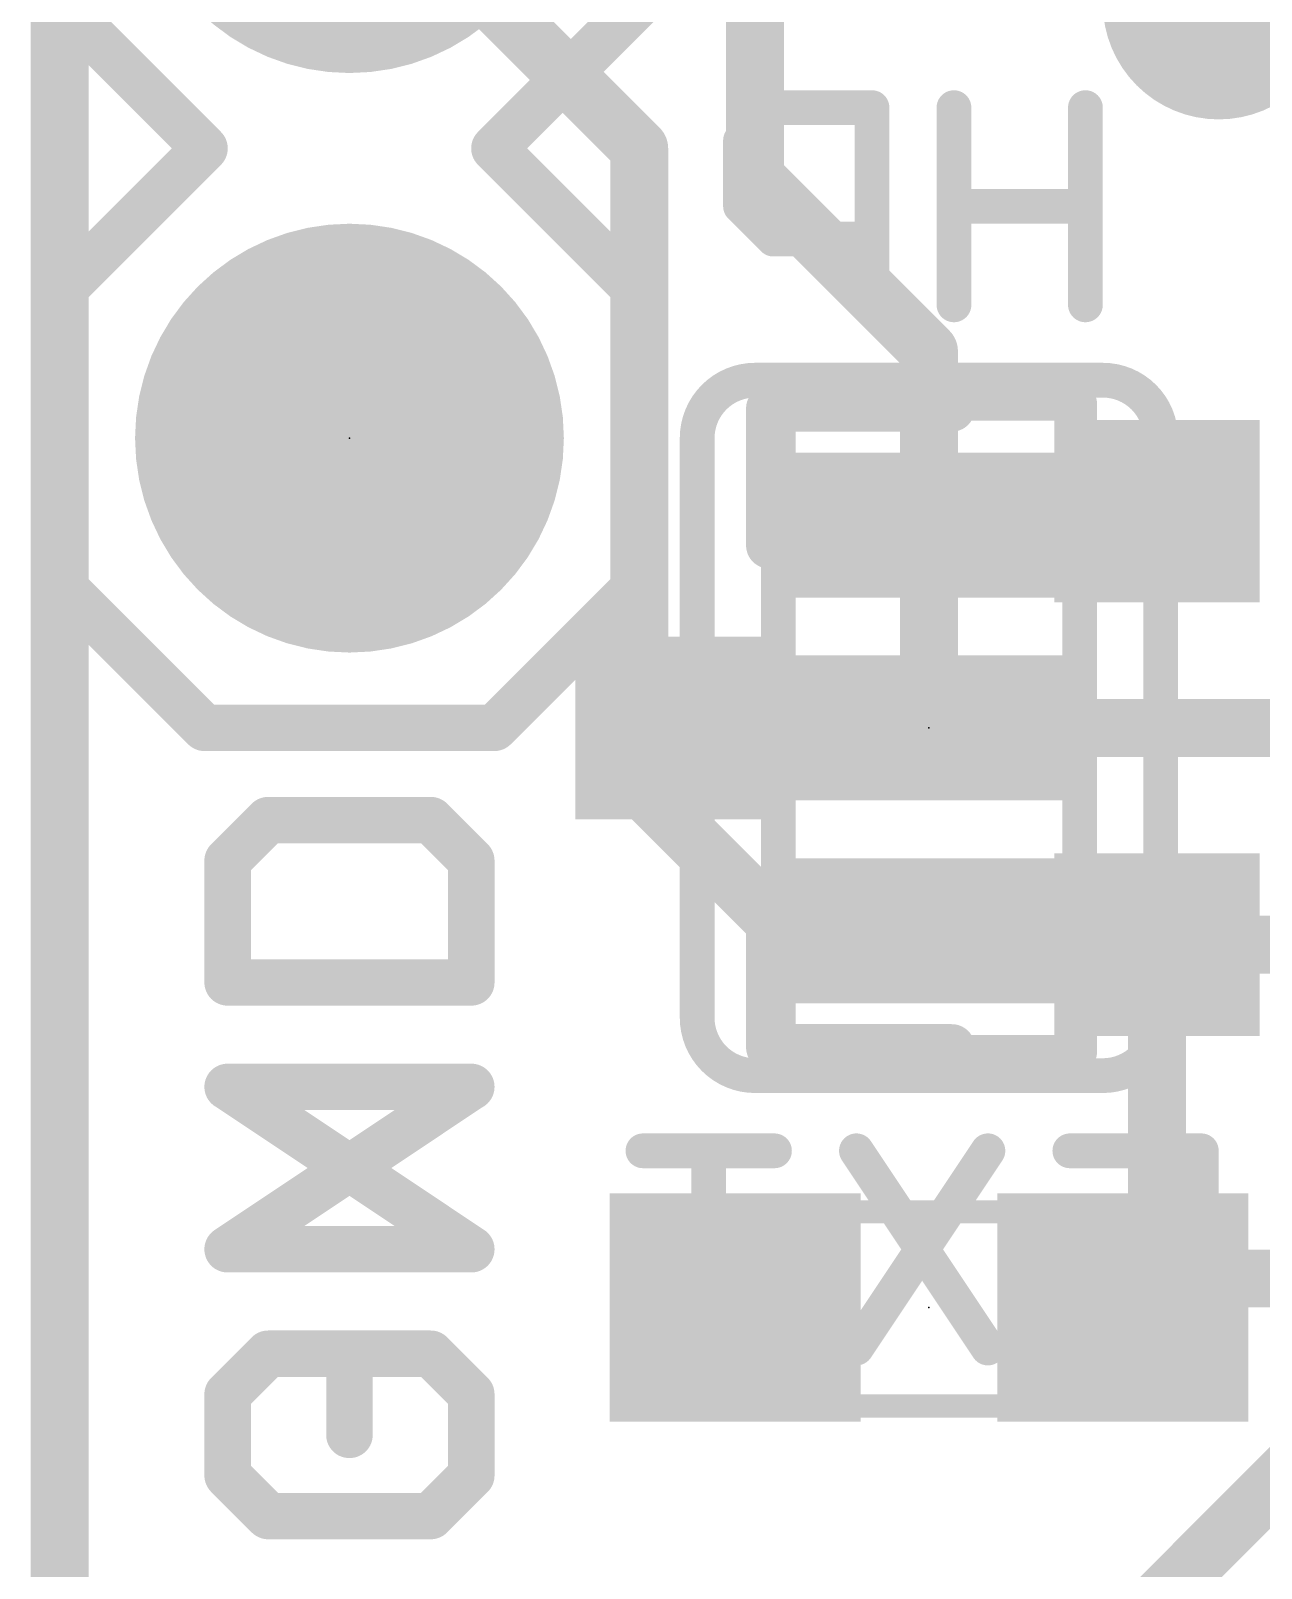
# Model space of a CAD drawing. Extents: x -90 to 26, y -1 to 33.
# Drawn here: x -0.13 to 5.27, y 6.48 to 13.22 of the extents above; entities that cross this region are included whole.
import ezdxf

# ---------------------------------------------------------------- set-up
doc = ezdxf.new("R2010")
doc.units = 0
for name, color, linetype in [('1', 12, 'CONTINUOUS'), ('16', 132, 'CONTINUOUS'), ('17', 110, 'CONTINUOUS'), ('18', 110, 'CONTINUOUS'), ('20', 53, 'CONTINUOUS'), ('21', 41, 'CONTINUOUS'), ('22', 40, 'CONTINUOUS'), ('23', 53, 'CONTINUOUS'), ('24', 53, 'CONTINUOUS'), ('51', 53, 'CONTINUOUS')]:
    doc.layers.add(name, color=color, linetype=linetype)

# ---------------------------------------------------------------- blocks, each defined once
blk = doc.blocks.new('RECT')
blk.add_solid([(-0.5, -0.5), (0.5, -0.5), (-0.5, 0.5), (0.5, 0.5)])
blk = doc.blocks.new('ROUNDP')
at = {"const_width": 0.5}
blk.add_lwpolyline([(0, -0.25, 1), (0, 0.25, 1), (0, -0.25)], format="xyb", dxfattribs=at)
blk = doc.blocks.new('ROUNDV')
at = {"const_width": 0.5}
blk.add_lwpolyline([(0, -0.25, 1), (0, 0.25, 1), (0, -0.25)], format="xyb", dxfattribs=at)

msp = doc.modelspace()

# ---------------------------------------------------------------- linework, layer by layer
at = {"layer": '1', "const_width": 0.254}
for points in [[(0, 30.48), (0, -1.27)], [(4.81, 9.21), (4.81, 7.77)], [(4.81, 9.21), (5.4, 9.21)], [(4.81, 7.77), (4.66, 7.62)], [(4.787, 7.747), (4.66, 7.62)], [(7.493, 7.747), (4.787, 7.747)]]:
    msp.add_lwpolyline(points, dxfattribs=at)
at = {"layer": '1', "const_width": 0.127}
for points in [[(4.8735, 9.21, 1), (4.7465, 9.21)], [(4.81, 9.2735, 1), (4.81, 9.1465)], [(4.8549, 7.7251, 1), (4.7651, 7.8149)], [(4.787, 7.8105, 1), (4.787, 7.6835)], [(4.8319, 7.7021, 1), (4.7421, 7.7919)], [(4.7465, 7.77, 1), (4.8735, 7.77)], [(4.6151, 7.6649, 1), (4.7049, 7.5751)], [(4.6151, 7.6649, 1), (4.7049, 7.5751)]]:
    msp.add_lwpolyline(points, format="xyb", dxfattribs=at)
at = {"layer": '16', "const_width": 0.254}
for points in [[(0, 30.48), (0, -1.27)], [(3.048, 12.573), (3.048, 28.829)], [(2.54, 12.7), (1.27, 13.97)], [(2.54, 9.906), (2.54, 12.7)], [(3.81, 11.811), (3.048, 12.573)], [(3.81, 11.049), (3.81, 11.811)], [(3.81, 11.303), (3.81, 10.033)], [(8.636, 10.16), (3.81, 5.334)], [(3.81, 10.16), (5.715, 10.16)], [(3.175, 9.271), (2.54, 9.906)], [(3.81, 9.271), (3.175, 9.271)]]:
    msp.add_lwpolyline(points, dxfattribs=at)
at = {"layer": '16', "const_width": 0.127}
for points in [[(2.6035, 12.7, 1), (2.4765, 12.7)], [(2.4951, 12.6551, 1), (2.5849, 12.7449)], [(3.0929, 12.6179, 1), (3.0031, 12.5281)], [(2.9845, 12.573, 1), (3.1115, 12.573)], [(3.8735, 11.811, 1), (3.7465, 11.811)], [(3.7651, 11.7661, 1), (3.8549, 11.8559)], [(3.8735, 11.303, 1), (3.7465, 11.303)], [(3.7465, 11.049, 1), (3.8735, 11.049)], [(3.81, 10.2235, 1), (3.81, 10.0965)], [(3.7465, 10.033, 1), (3.8735, 10.033)], [(2.5849, 9.9509, 1), (2.4951, 9.8611)], [(2.4765, 9.906, 1), (2.6035, 9.906)], [(3.175, 9.3345, 1), (3.175, 9.2075)], [(3.1301, 9.2261, 1), (3.2199, 9.3159)], [(3.81, 9.2075, 1), (3.81, 9.3345)]]:
    msp.add_lwpolyline(points, format="xyb", dxfattribs=at)
at = {"layer": '20', "const_width": 0.2032}
msp.add_lwpolyline([(0, -1.27), (0, 30.48)], dxfattribs=at)
at = {"layer": '21', "const_width": 0.2032}
for points in [[(0.635, 12.7), (0, 13.335)], [(2.54, 13.335), (1.905, 12.7)], [(0, 12.065), (0.635, 12.7)], [(1.905, 12.7), (2.54, 12.065)], [(0, 10.795), (0, 12.065)], [(2.54, 12.065), (2.54, 10.795)], [(3.11, 10.96), (3.11, 11.56)], [(3.11, 11.56), (3.91, 11.56)], [(0, 10.795), (0.635, 10.16)], [(1.905, 10.16), (2.54, 10.795)], [(0.635, 10.16), (1.905, 10.16)], [(0.9136, 9.7562), (0.7357, 9.5783)], [(1.6255, 9.7562), (0.9136, 9.7562)], [(1.8034, 9.5783), (1.6255, 9.7562)], [(0.7357, 9.5783), (0.7357, 9.0444)], [(1.8034, 9.0444), (1.8034, 9.5783)], [(3.11, 9.36), (3.11, 8.76)], [(0.7357, 9.0444), (1.8034, 9.0444)], [(3.11, 8.76), (3.91, 8.76)], [(0.7357, 7.875), (1.8034, 8.5868)], [(1.8034, 8.5868), (0.7357, 8.5868)], [(1.8034, 7.875), (0.7357, 7.875)], [(0.9136, 7.4174), (0.7357, 7.2395)], [(1.6255, 7.4174), (1.2695, 7.4174)], [(1.2695, 7.4174), (1.2695, 7.0615)], [(1.8034, 7.2395), (1.6255, 7.4174)], [(0.7357, 7.2395), (0.7357, 6.8836)], [(1.8034, 6.8836), (1.8034, 7.2395)], [(0.7357, 6.8836), (0.9136, 6.7056)], [(1.6255, 6.7056), (1.8034, 6.8836)], [(0.9136, 6.7056), (1.6255, 6.7056)]]:
    msp.add_lwpolyline(points, dxfattribs=at)
at = {"layer": '21', "const_width": 0.1016}
for points in [[(0.6709, 12.6641, 1), (0.5991, 12.7359)], [(0.5991, 12.6641, 1), (0.6709, 12.7359)], [(1.9409, 12.7359, 1), (1.8691, 12.6641)], [(1.8691, 12.7359, 1), (1.9409, 12.6641)], [(0.0508, 12.065, 1), (-0.0508, 12.065)], [(-0.0359, 12.1009, 1), (0.0359, 12.0291)], [(2.5908, 12.065, 1), (2.4892, 12.065)], [(2.5041, 12.0291, 1), (2.5759, 12.1009)], [(3.1608, 11.56, 1), (3.0592, 11.56)], [(3.11, 11.6108, 1), (3.11, 11.5092)], [(3.91, 11.5092, 1), (3.91, 11.6108)], [(3.0592, 10.96, 1), (3.1608, 10.96)], [(0.0359, 10.8309, 1), (-0.0359, 10.7591)], [(2.5759, 10.7591, 1), (2.5041, 10.8309)], [(-0.0508, 10.795, 1), (0.0508, 10.795)], [(2.4892, 10.795, 1), (2.5908, 10.795)], [(0.635, 10.2108, 1), (0.635, 10.1092)], [(0.5991, 10.1241, 1), (0.6709, 10.1959)], [(1.8691, 10.1959, 1), (1.9409, 10.1241)], [(1.905, 10.1092, 1), (1.905, 10.2108)], [(0.9136, 9.807, 1), (0.9136, 9.7054)], [(0.9496, 9.7203, 1), (0.8777, 9.7921)], [(1.6614, 9.7921, 1), (1.5895, 9.7203)], [(1.6255, 9.7054, 1), (1.6255, 9.807)], [(0.7865, 9.5783, 1), (0.6849, 9.5783)], [(0.6998, 9.6142, 1), (0.7716, 9.5423)], [(1.8542, 9.5783, 1), (1.7526, 9.5783)], [(1.7675, 9.5423, 1), (1.8393, 9.6142)], [(3.1608, 9.36, 1), (3.0592, 9.36)], [(0.7357, 9.0952, 1), (0.7357, 8.9936)], [(1.8034, 8.9936, 1), (1.8034, 9.0952)], [(0.6849, 9.0444, 1), (0.7865, 9.0444)], [(1.7526, 9.0444, 1), (1.8542, 9.0444)], [(3.11, 8.8108, 1), (3.11, 8.7092)], [(3.91, 8.7092, 1), (3.91, 8.8108)], [(3.0592, 8.76, 1), (3.1608, 8.76)], [(0.7357, 8.6376, 1), (0.7357, 8.536)], [(1.8316, 8.5445, 1), (1.7752, 8.6291)], [(1.8034, 8.536, 1), (1.8034, 8.6376)], [(0.7357, 7.9258, 1), (0.7357, 7.8242)], [(0.7075, 7.9173, 1), (0.7639, 7.8327)], [(1.8034, 7.8242, 1), (1.8034, 7.9258)], [(0.9496, 7.3815, 1), (0.8777, 7.4533)], [(1.2695, 7.4682, 1), (1.2695, 7.3666)], [(1.3203, 7.4174, 1), (1.2187, 7.4174)], [(1.6614, 7.4533, 1), (1.5895, 7.3815)], [(1.6255, 7.3666, 1), (1.6255, 7.4682)], [(0.7865, 7.2395, 1), (0.6849, 7.2395)], [(0.6998, 7.2754, 1), (0.7716, 7.2035)], [(1.8542, 7.2395, 1), (1.7526, 7.2395)], [(1.7675, 7.2035, 1), (1.8393, 7.2754)], [(1.2187, 7.0615, 1), (1.3203, 7.0615)], [(0.7716, 6.9195, 1), (0.6998, 6.8476)], [(1.8393, 6.8476, 1), (1.7675, 6.9195)], [(0.6849, 6.8836, 1), (0.7865, 6.8836)], [(1.7526, 6.8836, 1), (1.8542, 6.8836)], [(0.9136, 6.7564, 1), (0.9136, 6.6548)], [(1.6255, 6.6548, 1), (1.6255, 6.7564)], [(0.8777, 6.6697, 1), (0.9496, 6.7415)], [(1.5895, 6.7415, 1), (1.6614, 6.6697)]]:
    msp.add_lwpolyline(points, format="xyb", dxfattribs=at)
at = {"layer": '22'}
for points, const_width in [([(3.1281, 12.8785), (2.9841, 12.7345)], 0.1524), ([(3.5603, 12.8785), (3.1281, 12.8785)], 0.1524), ([(3.5603, 12.0142), (3.5603, 12.8785)], 0.1524), ([(3.9196, 12.8785), (3.9196, 12.0142)], 0.1524), ([(4.4958, 12.0142), (4.4958, 12.8785)], 0.1524), ([(2.9841, 12.7345), (2.9841, 12.4464)], 0.1524), ([(2.9841, 12.4464), (3.1281, 12.3023)], 0.1524), ([(4.4958, 12.4464), (3.9196, 12.4464)], 0.1524), ([(3.1281, 12.3023), (3.5603, 12.3023)], 0.1524), ([(4.572, 11.684), (3.048, 11.684)], 0.1524), ([(2.794, 11.43), (2.794, 8.89)], 0.1524), ([(4.826, 8.89), (4.826, 11.43)], 0.1524), ([(0.7366, 9.5783), (0.9146, 9.7562)], 0.2032), ([(0.9146, 9.7562), (1.6264, 9.7562)], 0.2032), ([(1.6264, 9.7562), (1.8043, 9.5783)], 0.2032), ([(0.7366, 9.0444), (0.7366, 9.5783)], 0.2032), ([(1.8043, 9.5783), (1.8043, 9.0444)], 0.2032), ([(1.8043, 9.0444), (0.7366, 9.0444)], 0.2032), ([(4.572, 8.636), (3.048, 8.636)], 0.1524), ([(1.8043, 7.875), (0.7366, 8.5868)], 0.2032), ([(0.7366, 8.5868), (1.8043, 8.5868)], 0.2032), ([(3.1328, 8.3065), (2.5565, 8.3065)], 0.1524), ([(2.8447, 7.4422), (2.8447, 8.3065)], 0.1524), ([(4.0683, 8.3065), (3.4921, 7.4422)], 0.1524), ([(3.4921, 8.3065), (4.0683, 7.4422)], 0.1524), ([(4.4276, 8.3065), (5.0038, 8.3065)], 0.1524), ([(5.0038, 8.3065), (5.0038, 7.4422)], 0.1524), ([(0.7366, 7.875), (1.8043, 7.875)], 0.2032), ([(5.0038, 7.8744), (4.7157, 7.8744)], 0.1524), ([(0.7366, 7.2395), (0.9146, 7.4174)], 0.2032), ([(0.9146, 7.4174), (1.2705, 7.4174)], 0.2032), ([(1.2705, 7.4174), (1.2705, 7.0615)], 0.2032), ([(1.6264, 7.4174), (1.8043, 7.2395)], 0.2032), ([(5.0038, 7.4422), (4.4276, 7.4422)], 0.1524), ([(0.7366, 6.8836), (0.7366, 7.2395)], 0.2032), ([(1.8043, 7.2395), (1.8043, 6.8836)], 0.2032), ([(0.9146, 6.7056), (0.7366, 6.8836)], 0.2032), ([(1.8043, 6.8836), (1.6264, 6.7056)], 0.2032), ([(1.6264, 6.7056), (0.9146, 6.7056)], 0.2032)]:
    msp.add_lwpolyline(points, dxfattribs=dict(at, const_width=const_width))
for points, const_width in [([(3.1281, 12.9166, 1), (3.1281, 12.8404)], 0.0762), ([(3.1551, 12.8516, 1), (3.1012, 12.9055)], 0.0762), ([(3.5984, 12.8785, 1), (3.5222, 12.8785)], 0.0762), ([(3.5603, 12.8404, 1), (3.5603, 12.9166)], 0.0762), ([(3.9577, 12.8785, 1), (3.8815, 12.8785)], 0.0762), ([(4.5339, 12.8785, 1), (4.4577, 12.8785)], 0.0762), ([(3.0222, 12.7345, 1), (2.946, 12.7345)], 0.0762), ([(2.9571, 12.7614, 1), (3.011, 12.7075)], 0.0762), ([(3.011, 12.4733, 1), (2.9571, 12.4194)], 0.0762), ([(2.946, 12.4464, 1), (3.0222, 12.4464)], 0.0762), ([(3.9196, 12.4845, 1), (3.9196, 12.4083)], 0.0762), ([(4.4958, 12.4083, 1), (4.4958, 12.4845)], 0.0762), ([(3.1281, 12.3404, 1), (3.1281, 12.2642)], 0.0762), ([(3.1012, 12.2754, 1), (3.1551, 12.3293)], 0.0762), ([(3.5603, 12.2642, 1), (3.5603, 12.3404)], 0.0762), ([(3.5222, 12.0142, 1), (3.5984, 12.0142)], 0.0762), ([(3.8815, 12.0142, 1), (3.9577, 12.0142)], 0.0762), ([(4.4577, 12.0142, 1), (4.5339, 12.0142)], 0.0762), ([(3.048, 11.684, 0.4142), (2.794, 11.43)], 0.1524), ([(3.048, 11.7221, 1), (3.048, 11.6459)], 0.0762), ([(3.048, 11.6459, 1), (3.048, 11.7221)], 0.0762), ([(4.826, 11.43, 0.4142), (4.572, 11.684)], 0.1524), ([(4.572, 11.7221, 1), (4.572, 11.6459)], 0.0762), ([(4.572, 11.6459, 1), (4.572, 11.7221)], 0.0762), ([(2.8321, 11.43, 1), (2.7559, 11.43)], 0.0762), ([(2.7559, 11.43, 1), (2.8321, 11.43)], 0.0762), ([(4.8641, 11.43, 1), (4.7879, 11.43)], 0.0762), ([(4.7879, 11.43, 1), (4.8641, 11.43)], 0.0762), ([(0.9146, 9.807, 1), (0.9146, 9.7054)], 0.1016), ([(0.9505, 9.7203, 1), (0.8786, 9.7921)], 0.1016), ([(1.6623, 9.7921, 1), (1.5904, 9.7203)], 0.1016), ([(1.6264, 9.7054, 1), (1.6264, 9.807)], 0.1016), ([(0.7874, 9.5783, 1), (0.6858, 9.5783)], 0.1016), ([(0.7007, 9.6142, 1), (0.7725, 9.5423)], 0.1016), ([(1.8551, 9.5783, 1), (1.7535, 9.5783)], 0.1016), ([(1.7684, 9.5423, 1), (1.8402, 9.6142)], 0.1016), ([(0.7366, 9.0952, 1), (0.7366, 8.9936)], 0.1016), ([(1.8043, 8.9936, 1), (1.8043, 9.0952)], 0.1016), ([(0.6858, 9.0444, 1), (0.7874, 9.0444)], 0.1016), ([(1.7535, 9.0444, 1), (1.8551, 9.0444)], 0.1016), ([(2.794, 8.89, 0.4142), (3.048, 8.636)], 0.1524), ([(2.8321, 8.89, 1), (2.7559, 8.89)], 0.0762), ([(4.572, 8.636, 0.4142), (4.826, 8.89)], 0.1524), ([(4.8641, 8.89, 1), (4.7879, 8.89)], 0.0762), ([(2.7559, 8.89, 1), (2.8321, 8.89)], 0.0762), ([(4.7879, 8.89, 1), (4.8641, 8.89)], 0.0762), ([(3.048, 8.6741, 1), (3.048, 8.5979)], 0.0762), ([(3.048, 8.5979, 1), (3.048, 8.6741)], 0.0762), ([(4.572, 8.6741, 1), (4.572, 8.5979)], 0.0762), ([(4.572, 8.5979, 1), (4.572, 8.6741)], 0.0762), ([(0.7648, 8.6291, 1), (0.7084, 8.5445)], 0.1016), ([(0.7366, 8.6376, 1), (0.7366, 8.536)], 0.1016), ([(1.8043, 8.536, 1), (1.8043, 8.6376)], 0.1016), ([(2.5565, 8.3446, 1), (2.5565, 8.2684)], 0.0762), ([(2.8828, 8.3065, 1), (2.8066, 8.3065)], 0.0762), ([(3.1328, 8.2684, 1), (3.1328, 8.3446)], 0.0762), ([(3.5238, 8.3277, 1), (3.4604, 8.2854)], 0.0762), ([(4.1, 8.2854, 1), (4.0366, 8.3277)], 0.0762), ([(4.4276, 8.3446, 1), (4.4276, 8.2684)], 0.0762), ([(5.0419, 8.3065, 1), (4.9657, 8.3065)], 0.0762), ([(5.0038, 8.2684, 1), (5.0038, 8.3446)], 0.0762), ([(0.7366, 7.9258, 1), (0.7366, 7.8242)], 0.1016), ([(1.7761, 7.8327, 1), (1.8325, 7.9173)], 0.1016), ([(1.8043, 7.8242, 1), (1.8043, 7.9258)], 0.1016), ([(4.7157, 7.9125, 1), (4.7157, 7.8363)], 0.0762), ([(5.0038, 7.8363, 1), (5.0038, 7.9125)], 0.0762), ([(0.9146, 7.4682, 1), (0.9146, 7.3666)], 0.1016), ([(0.9505, 7.3815, 1), (0.8786, 7.4533)], 0.1016), ([(1.3213, 7.4174, 1), (1.2197, 7.4174)], 0.1016), ([(1.2705, 7.3666, 1), (1.2705, 7.4682)], 0.1016), ([(1.6623, 7.4533, 1), (1.5904, 7.3815)], 0.1016), ([(2.8066, 7.4422, 1), (2.8828, 7.4422)], 0.0762), ([(3.4604, 7.4633, 1), (3.5238, 7.4211)], 0.0762), ([(4.0366, 7.4211, 1), (4.1, 7.4633)], 0.0762), ([(4.4276, 7.4803, 1), (4.4276, 7.4041)], 0.0762), ([(4.9657, 7.4422, 1), (5.0419, 7.4422)], 0.0762), ([(5.0038, 7.4041, 1), (5.0038, 7.4803)], 0.0762), ([(0.7874, 7.2395, 1), (0.6858, 7.2395)], 0.1016), ([(0.7007, 7.2754, 1), (0.7725, 7.2035)], 0.1016), ([(1.8551, 7.2395, 1), (1.7535, 7.2395)], 0.1016), ([(1.7684, 7.2035, 1), (1.8402, 7.2754)], 0.1016), ([(1.2197, 7.0615, 1), (1.3213, 7.0615)], 0.1016), ([(0.7725, 6.9195, 1), (0.7007, 6.8476)], 0.1016), ([(1.8402, 6.8476, 1), (1.7684, 6.9195)], 0.1016), ([(0.6858, 6.8836, 1), (0.7874, 6.8836)], 0.1016), ([(1.7535, 6.8836, 1), (1.8551, 6.8836)], 0.1016), ([(0.9146, 6.7564, 1), (0.9146, 6.6548)], 0.1016), ([(1.6264, 6.6548, 1), (1.6264, 6.7564)], 0.1016), ([(0.8786, 6.6697, 1), (0.9505, 6.7415)], 0.1016), ([(1.5904, 6.7415, 1), (1.6623, 6.6697)], 0.1016)]:
    msp.add_lwpolyline(points, format="xyb", dxfattribs=dict(at, const_width=const_width))
at = {"layer": '23'}
for p in [(1.27, 11.43), (3.81, 10.16), (3.81, 7.62)]:
    msp.add_point(p, dxfattribs=at)
at = {"layer": '24'}
msp.add_point((3.81, 10.16), dxfattribs=at)
at = {"layer": '51'}
for points, const_width in [([(3.1496, 11.5824), (4.4704, 11.5824)], 0.1524), ([(3.1496, 8.7376), (3.1496, 11.5824)], 0.1524), ([(4.4704, 11.5824), (4.4704, 8.7376)], 0.1524), ([(4.4704, 8.7376), (3.1496, 8.7376)], 0.1524), ([(4.166, 8.039), (3.454, 8.039)], 0.1016), ([(4.166, 7.188), (3.454, 7.188)], 0.1016)]:
    msp.add_lwpolyline(points, dxfattribs=dict(at, const_width=const_width))
for points, const_width in [([(3.1496, 11.6205, 1), (3.1496, 11.5443)], 0.0762), ([(3.1877, 11.5824, 1), (3.1115, 11.5824)], 0.0762), ([(4.5085, 11.5824, 1), (4.4323, 11.5824)], 0.0762), ([(4.4704, 11.5443, 1), (4.4704, 11.6205)], 0.0762), ([(3.1496, 8.7757, 1), (3.1496, 8.6995)], 0.0762), ([(3.1115, 8.7376, 1), (3.1877, 8.7376)], 0.0762), ([(4.4323, 8.7376, 1), (4.5085, 8.7376)], 0.0762), ([(4.4704, 8.6995, 1), (4.4704, 8.7757)], 0.0762), ([(3.454, 8.0644, 1), (3.454, 8.0136)], 0.0508), ([(4.166, 8.0136, 1), (4.166, 8.0644)], 0.0508), ([(3.454, 7.2134, 1), (3.454, 7.1626)], 0.0508), ([(4.166, 7.1626, 1), (4.166, 7.2134)], 0.0508)]:
    msp.add_lwpolyline(points, format="xyb", dxfattribs=dict(at, const_width=const_width))

# ---------------------------------------------------------------- block references
at = {"layer": '1', "xscale": 0.8, "yscale": 0.9, "rotation": 90}
for p in [(4.81, 11.11), (2.71, 10.16), (4.81, 9.21)]:
    msp.add_blockref('RECT', p, dxfattribs=at)
at = {"layer": '1', "xscale": 1.1, "rotation": 180}
for p in [(2.96, 7.62), (4.66, 7.62)]:
    msp.add_blockref('RECT', p, dxfattribs=at)
at = {"layer": '16', "xscale": 0.635, "yscale": 1.27, "rotation": 270}
for p in [(3.81, 11.049), (3.81, 10.16), (3.81, 9.271)]:
    msp.add_blockref('RECT', p, dxfattribs=at)
at = {"layer": '17', "xscale": 1.8796, "yscale": 1.8796, "rotation": 180}
for p in [(1.27, 13.97), (1.27, 13.97), (1.27, 11.43), (1.27, 11.43)]:
    msp.add_blockref('ROUNDP', p, dxfattribs=at)
at = {"layer": '18', "xscale": 1.016, "yscale": 1.016}
msp.add_blockref('ROUNDV', (5.08, 13.335), dxfattribs=at)
msp.add_blockref('ROUNDV', (5.08, 13.335), dxfattribs=at)
at = {"layer": '51'}
for p, xscale, yscale, rotation in [((1.27, 11.43), 0.508, 0.508, 90), ((3.2298, 7.6149), 0.5001, 0.95, 180), ((4.3982, 7.6149), 0.5001, 0.95, 180)]:
    msp.add_blockref('RECT', p, dxfattribs=dict(at, xscale=xscale, yscale=yscale, rotation=rotation))

doc.saveas('drawing.dxf')
